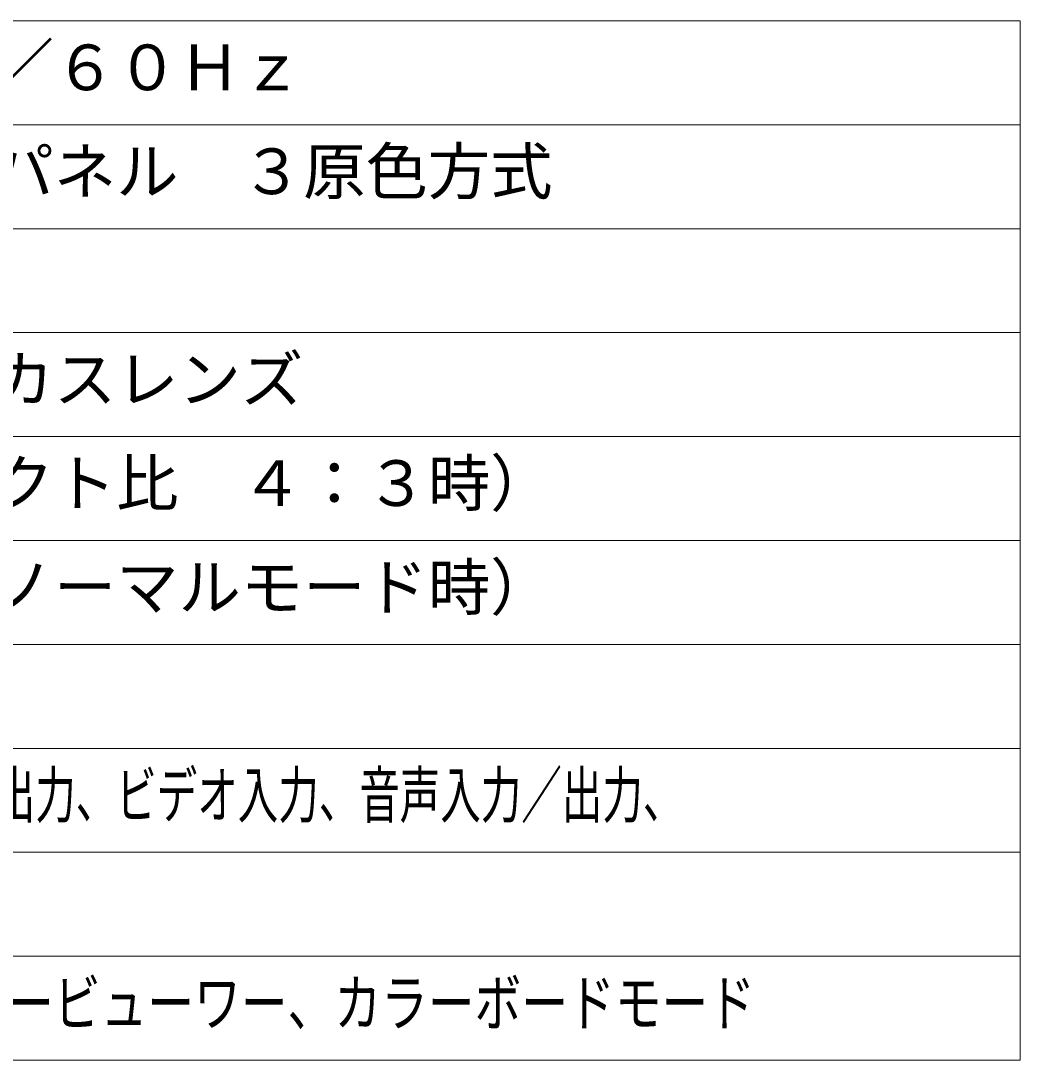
# Model space of a CAD drawing. Units: millimetres, scale not verified. Extents: x -62 to 63, y -56 to 57.
# Drawn here: x 14.4 to 62.5, y -56.5 to -6.5 of the extents above; entities that cross this region are included whole.
import ezdxf
from ezdxf.enums import TextEntityAlignment as Align

# ---------------------------------------------------------------- set-up
doc = ezdxf.new("R2010")
doc.units = ezdxf.units.MM
doc.header["$LTSCALE"] = 0.125
doc.layers.add('0-1_MOJI1', color=7, linetype='Continuous')
doc.layers.add('0-2_WAKU', color=1, linetype='Continuous', lineweight=18)
doc.styles.add('ＭＳ ゴシック', font='')
doc.styles.get('ＭＳ ゴシック').set_extended_font_data('MS Gothic')

msp = doc.modelspace()

# ---------------------------------------------------------------- linework, layer by layer
at = {"layer": '0-2_WAKU', "color": 4}
for p, q in [((-62.4897, -6.4964), (62.5103, -6.4964)), ((62.5103, -56.4964), (62.5103, -6.4964)), ((-62.4897, -56.4964), (62.5103, -56.4964))]:
    msp.add_line(p, q, dxfattribs=at)
at = {"layer": '0-2_WAKU'}
for p, q in [((-62.4897, -11.4964), (62.5103, -11.4964)), ((62.5103, -16.4964), (-62.4897, -16.4964)), ((62.5103, -21.4964), (-62.4897, -21.4964)), ((62.5103, -26.4964), (-62.4897, -26.4964)), ((-62.4897, -31.4964), (62.5103, -31.4964)), ((-62.4897, -36.4964), (62.5103, -36.4964)), ((-62.4897, -41.4964), (62.5103, -41.4964)), ((-62.4897, -46.4964), (62.5103, -46.4964)), ((-62.4897, -51.4964), (62.5103, -51.4964))]:
    msp.add_line(p, q, dxfattribs=at)

# ---------------------------------------------------------------- texts
at = {"layer": '0-1_MOJI1', "style": 'ＭＳ ゴシック'}
for s, p in [('ＡＣ１００Ｖ\u3000５０Ｈｚ／６０Ｈｚ', (-19.9897, -10.4964)), ('０．６３型\u3000透過型液晶パネル\u3000３原色方式', (-19.9897, -15.4964)), ('手動ズーム、手動フォーカスレンズ', (-19.9897, -25.4964)), ('３０～３００型（アスペクト比\u3000４：３時）', (-19.9897, -30.4964)), ('３７００ｌｍ（ランプ：ノーマルモード時）', (-19.9897, -35.4964))]:
    msp.add_text(s, height=2.199, dxfattribs=at).set_placement(p, align=Align.BOTTOM_LEFT)
for s, width, p in [('ＨＤＭＩ入力、コンピューター入力／出力、ビデオ入力、音声入力／出力、', 0.65, (-19.9897, -45.4964)), ('デイライトビューライト、メモリービューワー、カラーボードモード', 0.75, (-19.9897, -55.4964))]:
    msp.add_text(s, height=2.199, dxfattribs=dict(at, width=width)).set_placement(p, align=Align.BOTTOM_LEFT)

doc.saveas('drawing.dxf')
